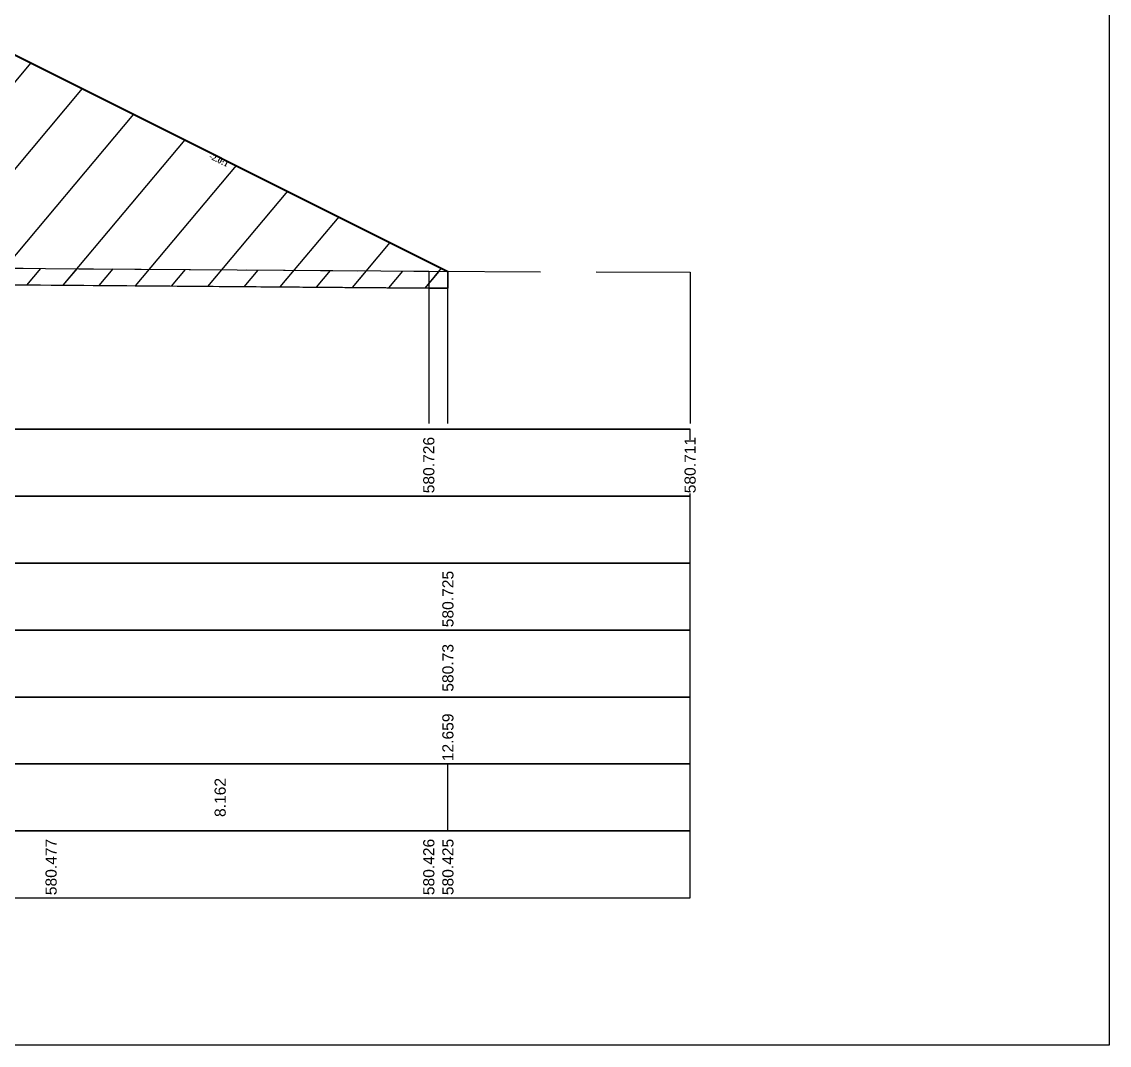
# Model space of a CAD drawing. Header units: millimetres. Extents: x 2762 to 3076, y 916 to 3305.
# Drawn here: x 2827.08 to 2846.56, y 2943.65 to 2961.98 of the extents above; entities that cross this region are included whole.
import ezdxf

# ---------------------------------------------------------------- set-up
doc = ezdxf.new("R2010")
doc.units = ezdxf.units.MM
doc.header["$LTSCALE"] = 2
doc.linetypes.add('CACHE', pattern=[9.525, 6.35, -3.175])
doc.linetypes.add('DASHED', pattern=[0.75, 0.5, -0.25])
doc.layers.add('C-ROAD-CORR', color=5, linetype='Continuous')
doc.layers.add('C-ROAD-SCTN', color=7, linetype='Continuous')
doc.styles.add('C3D_Etiquette', font='romans.shx')
doc.styles.add('C3D_Profil_Travers', font='romans.shx')

msp = doc.modelspace()

# ---------------------------------------------------------------- hatches: boundary and pattern name
at = {"linetype": 'Continuous', "lineweight": -3}
h = msp.add_hatch(dxfattribs=at)
h.set_pattern_fill('_U', color=3, angle=50, style=0, pattern_type=0)
h.set_pattern_definition([(50, (2807.0287, 2957.3767), (-0.766044, 0.642788), [])])
h.paths.add_polyline_path([(2807.029, 2957.377), (2807.258, 2957.606), (2808.758, 2957.666), (2816.158, 2961.366), (2824.155, 2961.686), (2826.551, 2961.59), (2834.714, 2957.509), (2834.714, 2957.209), (2834.372, 2957.21), (2822.1, 2957.302), (2811.751, 2957.349)])
h.paths.add_polyline_path([(2805.442, 2957.386), (2805.442, 2957.686), (2805.458, 2957.618), (2805.758, 2957.606), (2805.982, 2957.383), (2805.532, 2957.386), (2805.526, 2957.386), (2805.526, 2957.386)])
h = msp.add_hatch(dxfattribs=at)
h.set_pattern_fill('_U', color=150, scale=0.5, angle=50, style=0, pattern_type=0)
h.set_pattern_definition([(50, (2807.02866, 2957.3767), (-0.383022, 0.321394), [])])
h.paths.add_polyline_path([(2807.029, 2957.377), (2807.258, 2957.606), (2808.758, 2957.666), (2811.751, 2957.649), (2822.1, 2957.602), (2834.372, 2957.51), (2834.714, 2957.509), (2834.714, 2957.209), (2834.372, 2957.21), (2822.1, 2957.302), (2811.751, 2957.349)])
h.paths.add_polyline_path([(2805.442, 2957.686), (2808.758, 2957.666), (2807.258, 2957.606), (2807.029, 2957.377), (2805.982, 2957.383), (2805.758, 2957.606), (2805.458, 2957.618)])
h.paths.add_polyline_path([(2805.442, 2957.386), (2805.442, 2957.686), (2805.458, 2957.618), (2805.758, 2957.606), (2805.982, 2957.383), (2805.532, 2957.386), (2805.526, 2957.386), (2805.526, 2957.386)])

# ---------------------------------------------------------------- linework, layer by layer
at = {"color": 253, "linetype": 'Continuous', "lineweight": -3}
for p, q in [((2826.551, 2961.59), (2834.714, 2957.509)), ((2822.1, 2957.602), (2834.372, 2957.51)), ((2834.372, 2957.51), (2834.714, 2957.509)), ((2834.714, 2957.509), (2834.714, 2957.209)), ((2834.714, 2957.509), (2834.714, 2957.209)), ((2834.372, 2957.21), (2822.1, 2957.302)), ((2834.372, 2957.21), (2822.1, 2957.302)), ((2834.714, 2957.209), (2834.372, 2957.21)), ((2834.714, 2957.209), (2834.372, 2957.21))]:
    msp.add_line(p, q, dxfattribs=at)
at = {"color": 105, "linetype": 'DASHED', "lineweight": -3, "ltscale": 2}
for p, q in [((2822.1, 2957.602), (2834.372, 2957.51)), ((2834.372, 2957.51), (2839.055, 2957.495))]:
    msp.add_line(p, q, dxfattribs=at)
at = {"color": 98, "linetype": 'CACHE', "lineweight": -3}
for p, q in [((2834.372, 2957.51), (2834.372, 2954.784)), ((2839.055, 2957.495), (2839.055, 2954.784))]:
    msp.add_line(p, q, dxfattribs=at)
at = {"color": 8, "linetype": 'CACHE', "lineweight": -3}
msp.add_line((2834.714, 2954.784), (2834.714, 2957.509), dxfattribs=at)
at = {"color": 6, "linetype": 'Continuous', "lineweight": -3}
for p, q in [((2822.1, 2957.302), (2827.603, 2957.261)), ((2827.603, 2957.261), (2834.372, 2957.21)), ((2834.372, 2957.21), (2834.714, 2957.209))]:
    msp.add_line(p, q, dxfattribs=at)
at = {"color": 7, "linetype": 'Continuous', "lineweight": -3}
for p, q in [((2805.054, 2954.684), (2839.056, 2954.684)), ((2834.714, 2947.484), (2834.714, 2948.684))]:
    msp.add_line(p, q, dxfattribs=at)
for points in [[(2805.054, 2953.484), (2839.056, 2953.484), (2839.056, 2954.684), (2805.054, 2954.684)], [(2805.054, 2952.284), (2839.056, 2952.284), (2839.056, 2953.484), (2805.054, 2953.484)], [(2805.054, 2951.084), (2839.056, 2951.084), (2839.056, 2952.284), (2805.054, 2952.284)], [(2805.054, 2949.884), (2839.056, 2949.884), (2839.056, 2951.084), (2805.054, 2951.084)], [(2805.054, 2948.684), (2839.056, 2948.684), (2839.056, 2949.884), (2805.054, 2949.884)], [(2805.054, 2947.484), (2839.056, 2947.484), (2839.056, 2948.684), (2805.054, 2948.684)], [(2805.054, 2946.284), (2839.056, 2946.284), (2839.056, 2947.484), (2805.054, 2947.484)]]:
    msp.add_3dface(points, dxfattribs=at)
at = {"layer": 'C-ROAD-CORR', "color": 1, "linetype": 'Continuous', "lineweight": 40}
msp.add_line((2826.551, 2961.59), (2834.714, 2957.509), dxfattribs=at)
at = {"layer": 'C-ROAD-SCTN', "color": 154, "linetype": 'Continuous', "lineweight": -3}
msp.add_line((2826.551, 2961.59), (2834.714, 2957.509), dxfattribs=at)
at = {"layer": 'C-ROAD-SCTN', "color": 1, "linetype": 'Continuous', "lineweight": -3}
msp.add_line((2826.551, 2961.59), (2834.714, 2957.509), dxfattribs=at)

# ---------------------------------------------------------------- texts
at = {"color": 7, "linetype": 'Continuous', "lineweight": -3, "insert": (2830.631, 2959.546), "char_height": 0.1, "width": 0.34598, "attachment_point": 2, "rotation": 333.4349, "style": 'C3D_Etiquette'}
msp.add_mtext('{\\fTimes New Roman|b1|i0|c0|p18;-2.0:1}', dxfattribs=at)
at = {"color": 7, "linetype": 'Continuous', "lineweight": -3, "char_height": 0.2, "rotation": 90, "style": 'C3D_Profil_Travers'}
for s, insert, attachment_point in [('{\\fArial|b0|i0|c0|p34;580.73}', (2834.714, 2949.979), 4), ('{\\fArial|b0|i0|c0|p34;8.162}', (2830.633, 2948.084), 5)]:
    msp.add_mtext(s, dxfattribs=dict(at, insert=insert, attachment_point=attachment_point))

# ---------------------------------------------------------------- next in the draw order: texts
at = {"color": 7, "linetype": 'Continuous', "lineweight": -3, "char_height": 0.2, "attachment_point": 4, "rotation": 90, "style": 'C3D_Profil_Travers', "bg_fill": 3, "box_fill_scale": 1.000375, "bg_fill_color": 256, "bg_fill_true_color": 13158600, "bg_fill_transparency": 0}
for s, insert, width in [('{\\fArial|b0|i0|c0|p34;580.726}', (2834.372, 2953.534), 0.99539), ('{\\fArial|b0|i0|c0|p34;580.711}', (2839.055, 2953.534), 0.95654), ('{\\fArial|b0|i0|c0|p34;580.725}', (2834.714, 2951.134), 0.99705), ('{\\fArial|b0|i0|c0|p34;\\C256;12.659}', (2834.714, 2948.734), 0.81999), ('{\\fArial|b0|i0|c0|p34;580.477}', (2827.603, 2946.334), 0.99553), ('{\\fArial|b0|i0|c0|p34;580.426}', (2834.372, 2946.334), 0.99539), ('{\\fArial|b0|i0|c0|p34;580.425}', (2834.714, 2946.334), 0.99705)]:
    msp.add_mtext(s, dxfattribs=dict(at, insert=insert, width=width))

# ---------------------------------------------------------------- next in the draw order: linework, layer by layer
msp.add_lwpolyline([(2797.565, 2973.145), (2846.565, 2973.145), (2846.565, 2943.645), (2797.565, 2943.645)], close=True)

doc.saveas('drawing.dxf')
